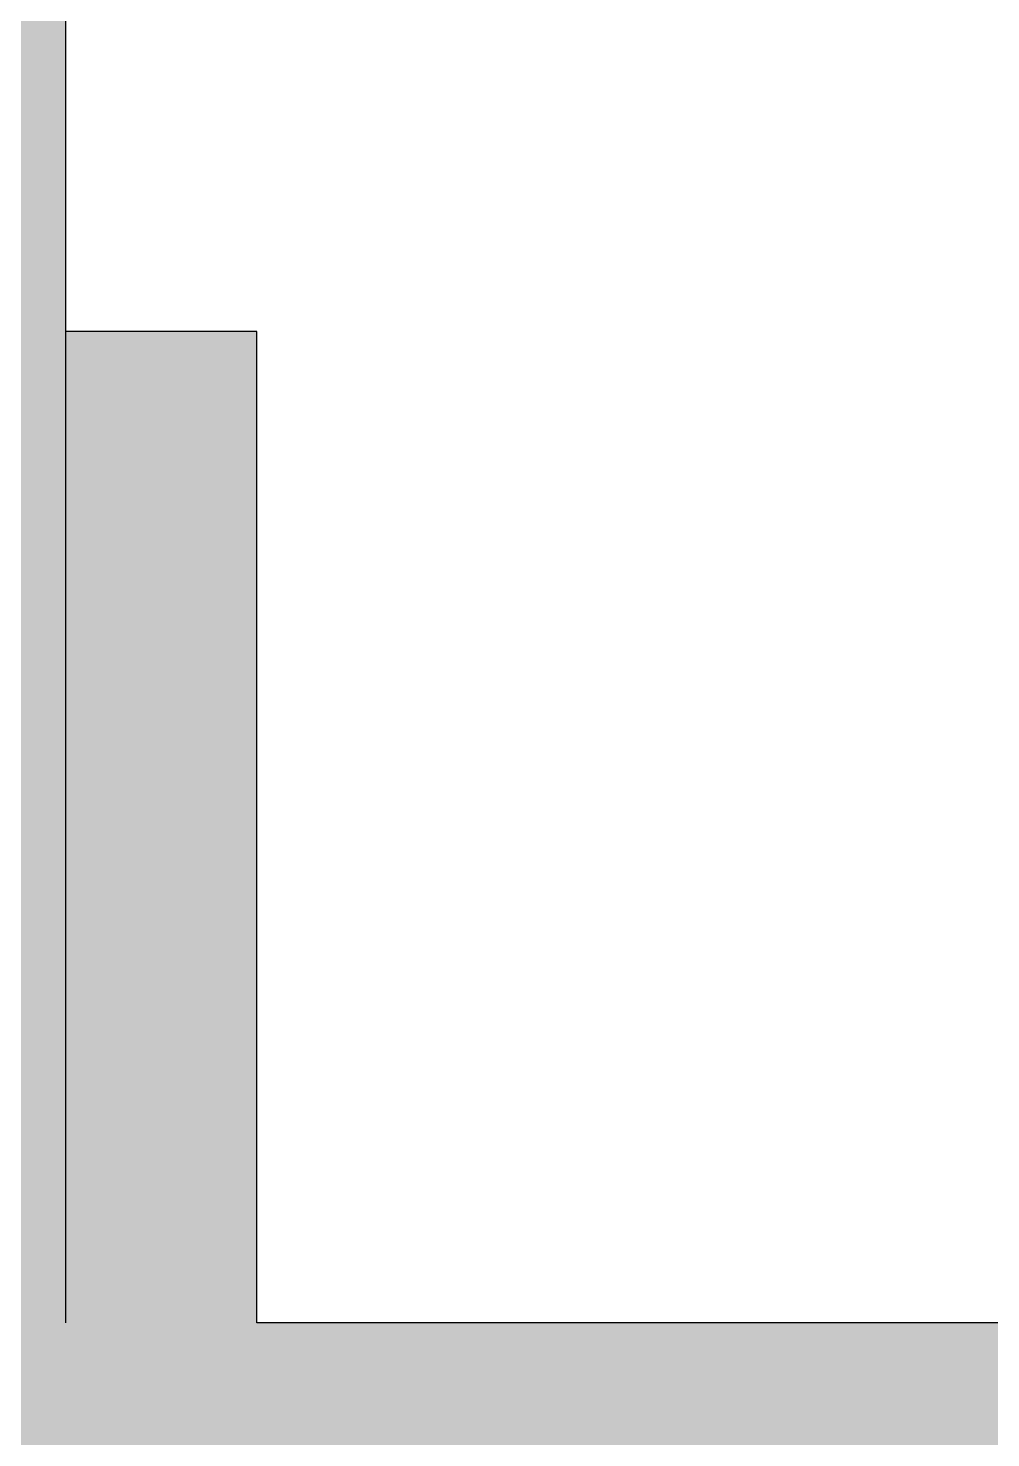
# Model space of a CAD drawing. Header units: inches. Extents: x -4688 to 1542, y -3558 to 978.
# Drawn here: x 479.4 to 514.6, y 584.8 to 636.4 of the extents above; entities that cross this region are included whole.
import ezdxf

# ---------------------------------------------------------------- set-up
doc = ezdxf.new("R2010")
doc.units = ezdxf.units.IN
doc.header["$MEASUREMENT"] = 0
doc.layers.add('A-WALL', color=113, linetype='Continuous', lineweight=18)
doc.layers.add('A-WALL-PATT', color=111, linetype='Continuous', lineweight=18)

msp = doc.modelspace()

# ---------------------------------------------------------------- hatches: boundary and pattern name
at = {"layer": 'A-WALL-PATT', "lineweight": 9}
h = msp.add_hatch(color=7, dxfattribs=at)
h.paths.add_polyline_path([(480.776, -1.167), (480.776, 123.893), (464.276, 123.893), (464.276, -1.167)], flags=0)
h.paths.add_polyline_path([(480.776, 163.893), (480.776, 167.201), (464.276, 167.201), (464.276, 163.893)], flags=0)
h.paths.add_polyline_path([(464.276, 303.201), (480.776, 303.201), (480.776, 394.759), (464.276, 394.759)], flags=0)
h.paths.add_polyline_path([(464.276, 430.759), (480.776, 430.759), (480.776, 498.759), (464.276, 498.759), (464.276, 441.204)], flags=0)
h.paths.add_polyline_path([(480.776, 534.759), (480.776, 814.521), (464.276, 814.521), (464.276, 534.759)], flags=0)
msp.add_hatch(color=7, dxfattribs=at).paths.add_polyline_path([(487.776, 589.009), (487.776, 625.284), (480.776, 625.284), (480.776, 589.009)], flags=0)
h = msp.add_hatch(color=7, dxfattribs=at)
h.paths.add_polyline_path([(1210.671, 567.009), (1211.237, 567.009), (1211.237, 589.009), (1167.697, 589.009), (1167.697, 567.009)], flags=0)
h.paths.add_polyline_path([(1130.197, 567.009), (1130.197, 589.009), (1068.645, 589.009), (1068.645, 567.009), (1103.592, 567.009)], flags=0)
h.paths.add_polyline_path([(1023.282, 567.009), (1031.145, 567.009), (1031.145, 589.009), (977.592, 589.009), (977.592, 567.009), (996.512, 567.009)], flags=0)
h.paths.add_polyline_path([(929.587, 567.009), (940.092, 567.009), (940.092, 589.009), (874.539, 589.009), (874.539, 567.009), (916.202, 567.009)], flags=0)
h.paths.add_polyline_path([(837.039, 567.009), (837.039, 589.009), (783.486, 589.009), (783.486, 567.009), (835.892, 567.009)], flags=0)
h.paths.add_polyline_path([(728.813, 567.009), (745.986, 567.009), (745.986, 589.009), (682.433, 589.009), (682.433, 567.009), (720.314, 567.009)], flags=0)
h.paths.add_polyline_path([(641.026, 567.009), (644.933, 567.009), (644.933, 589.009), (576.526, 589.009), (576.526, 567.009), (636.401, 567.009)], flags=0)
h.paths.add_polyline_path([(539.026, 567.009), (539.026, 589.009), (480.776, 589.009), (480.776, 567.009), (487.276, 567.009)], flags=0)

# ---------------------------------------------------------------- linework, layer by layer
at = {"layer": 'A-WALL', "color": 8, "lineweight": 30}
for p, q in [((480.776, 838.521), (480.776, 625.284)), ((480.776, 625.284), (480.776, 589.009)), ((487.776, 625.284), (480.776, 625.284)), ((487.776, 589.009), (487.776, 625.284)), ((539.026, 589.009), (487.776, 589.009))]:
    msp.add_line(p, q, dxfattribs=at)

doc.saveas('drawing.dxf')
